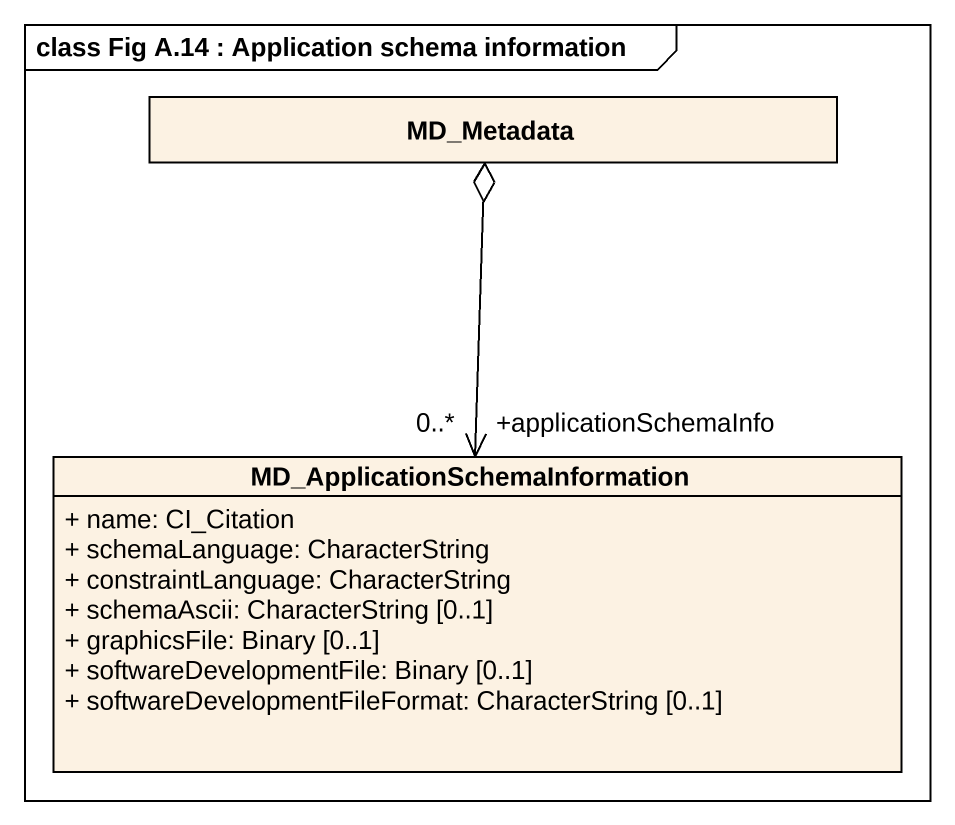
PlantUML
@startuml
mainframe class Fig A.14 : Application schema information
hide circle
hide empty members
skinparam classAttributeIconSize 0
class MD_Metadata
class "MD_ApplicationSchemaInformation" as MD_ApplicationSchemaInformat {
  + name: CI_Citation
  + schemaLanguage: CharacterString
  + constraintLanguage: CharacterString
  + schemaAscii: CharacterString [0..1]
  + graphicsFile: Binary [0..1]
  + softwareDevelopmentFile: Binary [0..1]
  + softwareDevelopmentFileFormat: CharacterString [0..1]
}
MD_ApplicationSchemaInformat "+applicationSchemaInfo\n0..*" <-up-o MD_Metadata
@enduml
